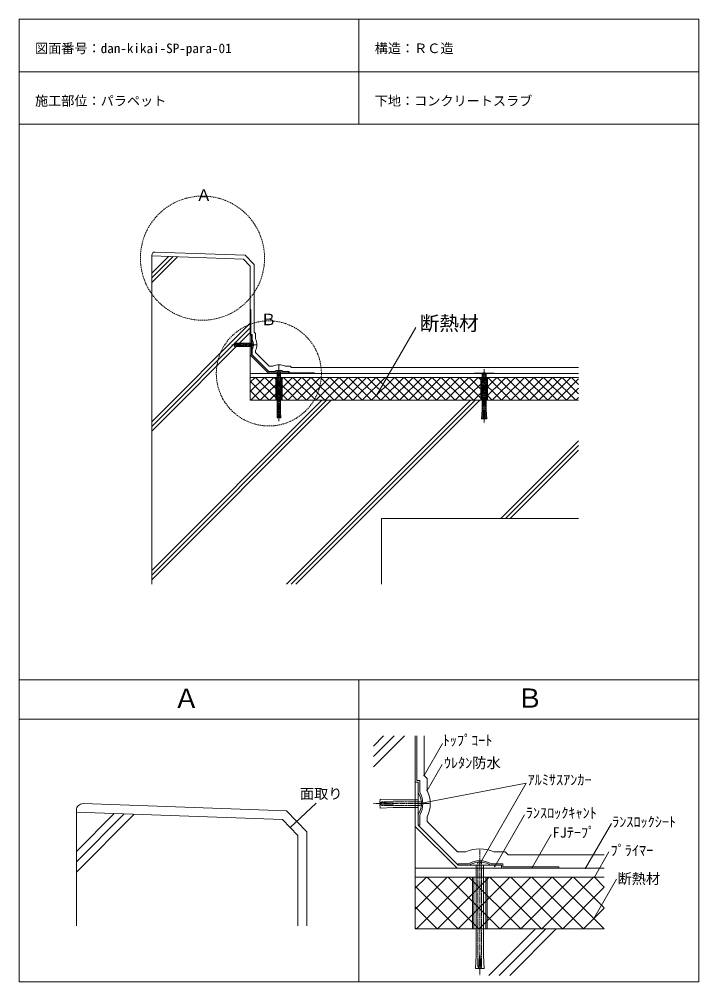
# Model space of a CAD drawing. Units: millimetres, scale not verified. Extents: x -517 to 518, y -673 to 792.
import ezdxf
from ezdxf.enums import TextEntityAlignment as Align

# ---------------------------------------------------------------- set-up
doc = ezdxf.new("R2010")
doc.units = ezdxf.units.MM
doc.header["$PDMODE"] = 32
doc.header["$PDSIZE"] = 0.8
for name, pattern in [('CHAIN2', [12, 9, -1, 1, -1]), ('DASHED1', [1.8, 1.2, -0.6]), ('DASHED2', [3, 2, -1])]:
    doc.linetypes.add(name, pattern=pattern)
doc.layers.add('0-0', color=1, linetype='Continuous', lineweight=13)
doc.styles.add('ＭＳ ゴシック', font='')
doc.styles.get('ＭＳ ゴシック').set_extended_font_data('MS Gothic')

msp = doc.modelspace()

# ---------------------------------------------------------------- linework, layer by layer
at = {"layer": '0-0', "color": 7}
for p, q in [((-516.864, 792.357), (-516.864, -673.469)), ((-516.864, 792.357), (517.853, 792.357)), ((0.494, 792.357), (0.494, 632.357)), ((517.853, 792.357), (517.853, -673.469)), ((-516.864, 712.357), (517.853, 712.357)), ((-516.864, 632.357), (517.853, 632.357)), ((-315.075, 431.992), (-315.075, -68.008)), ((-315.075, 431.992), (-175.494, 427.118)), ((-315.075, 405.541), (-289.516, 431.1)), ((-315.075, 398.47), (-282.684, 430.861)), ((-315.075, 391.399), (-275.851, 430.623)), ((-175.494, 427.118), (-165.075, 416.328)), ((-165.075, 211.992), (-165.075, 416.328)), ((-315.075, 179.267), (-165.075, 329.267)), ((27.173, 219.492), (86.931, 322.996)), ((-315.075, 172.196), (-165.075, 322.196)), ((-315.075, 165.125), (-165.075, 315.125)), ((-164.075, 312.277), (-162.075, 312.277)), ((-162.075, 304.44), (-162.075, 312.277)), ((-163.075, 282.105), (-162.075, 282.105)), ((-162.075, 282.105), (-162.075, 288.941)), ((-135.962, 254.992), (-135.962, 255.992)), ((-135.962, 255.992), (-129.126, 255.992)), ((-113.626, 255.992), (-105.79, 255.992)), ((-105.79, 253.992), (-105.79, 255.992)), ((-105.79, 253.992), (-67.962, 253.992)), ((-67.962, 253.992), (-67.962, 252.992)), ((-315.075, -61.149), (-41.933, 211.992)), ((-315.075, -54.078), (-49.004, 211.992)), ((-315.075, -47.007), (-56.075, 211.992)), ((-165.075, 211.992), (334.925, 211.992)), ((-109.801, -68.008), (170.199, 211.992)), ((-102.73, -68.008), (177.27, 211.992)), ((-95.659, -68.008), (184.341, 211.992)), ((216.473, 31.992), (334.925, 150.445)), ((223.544, 31.992), (334.925, 143.374)), ((230.615, 31.992), (334.925, 136.302)), ((34.925, 31.992), (334.925, 31.992)), ((34.925, 31.992), (34.925, -68.008)), ((-516.864, -213.469), (517.853, -213.469)), ((0.494, -213.469), (0.494, -673.469)), ((-516.864, -273.469), (517.853, -273.469)), ((22.5, -314.464), (37.965, -298.999)), ((22.5, -330.374), (53.875, -298.999)), ((22.5, -346.284), (69.785, -298.999)), ((86.145, -592.827), (86.145, -298.999)), ((88.395, -367.187), (88.395, -298.999)), ((99.645, -359.312), (127.805, -310.538)), ((104.145, -382.197), (127.041, -342.541)), ((88.395, -367.187), (92.895, -367.187)), ((92.895, -384.818), (92.895, -367.187)), ((93.188, -402.223), (255.12, -371.153)), ((184.297, -493.822), (255.12, -371.153)), ((-64.533, -401.581), (-104.127, -438.503)), ((-429.905, -415.397), (-115.85, -426.364)), ((-429.905, -415.397), (-429.905, -588.343)), ((-429.905, -474.912), (-372.398, -417.405)), ((-429.905, -490.821), (-357.025, -417.942)), ((-429.905, -506.731), (-341.652, -418.479)), ((92.895, -435.073), (92.895, -419.692)), ((207.179, -498.035), (252.702, -419.187)), ((-115.85, -426.364), (-92.405, -450.642)), ((90.645, -435.073), (92.895, -435.073)), ((345.387, -500.577), (384.755, -432.388)), ((-92.405, -588.343), (-92.405, -450.642)), ((264.308, -499.54), (293.221, -449.46)), ((358.887, -514.077), (380.952, -475.859)), ((151.649, -496.077), (151.649, -493.827)), ((151.649, -493.827), (167.03, -493.827)), ((201.904, -493.827), (219.535, -493.827)), ((219.535, -498.327), (219.535, -493.827)), ((219.535, -498.327), (304.649, -498.327)), ((304.649, -498.327), (304.649, -500.577)), ((358.263, -577.093), (392.852, -517.182)), ((86.145, -592.827), (373.997, -592.827)), ((198.221, -663.77), (269.164, -592.827)), ((214.131, -663.77), (285.074, -592.827)), ((230.041, -663.77), (300.984, -592.827)), ((-516.864, -673.469), (517.853, -673.469))]:
    msp.add_line(p, q, dxfattribs=at)
at = {"layer": '0-0', "color": 4}
for p, q in [((-315.075, 432.818), (-315.075, 431.992)), ((-309.9, 437.815), (-172.862, 433.03)), ((-172.862, 433.03), (-159.075, 418.752)), ((-159.075, 418.752), (-159.075, 315.777)), ((-157.075, 284.59), (-157.075, 287.776)), ((-111.819, 263.992), (-104.29, 263.992)), ((99.645, -298.999), (99.645, -359.312)), ((-419.556, -402.25), (-109.927, -413.063)), ((-429.905, -412.244), (-429.905, -415.397)), ((-109.927, -413.063), (-78.905, -445.187)), ((104.145, -429.481), (104.145, -422.313)), ((-78.905, -445.187), (-78.905, -588.343)), ((205.971, -475.827), (222.91, -475.827)), ((222.91, -475.827), (227.41, -480.327)), ((227.41, -480.327), (373.997, -480.327))]:
    msp.add_line(p, q, dxfattribs=at)
at = {"layer": '0-0', "color": 134}
for p, q in [((-165.075, 311.277), (-165.075, 281.277)), ((-163.075, 282.105), (-135.962, 254.992)), ((-135.962, 254.992), (-106.79, 254.992)), ((86.145, -369.437), (86.145, -436.937)), ((90.645, -435.073), (151.649, -496.077)), ((151.649, -496.077), (217.285, -496.077))]:
    msp.add_line(p, q, dxfattribs=at)
at = {"layer": '0-0', "linetype": 'CHAIN2'}
for p, q in [((-155.584, 296.691), (-193.361, 296.691)), ((-121.376, 265.547), (-121.376, 180.462)), ((191.199, 259.407), (191.199, 177.067)), ((107.498, -402.255), (22.5, -402.255)), ((184.467, -472.328), (184.467, -663.77))]:
    msp.add_line(p, q, dxfattribs=at)
at = {"layer": '0-0'}
for p, q in [((-189.075, 296.691), (-188.389, 297.376)), ((-189.075, 296.691), (-188.389, 296.005)), ((-189.037, 297.41), (-188.919, 299.654)), ((-180.075, 296.941), (-189.037, 297.41)), ((-180.075, 296.441), (-189.037, 295.971)), ((-188.919, 293.727), (-189.037, 295.971)), ((-180.075, 299.191), (-188.919, 299.654)), ((-180.075, 294.191), (-188.919, 293.727)), ((-180.075, 299.191), (-163.075, 299.191)), ((-180.075, 296.441), (-180.075, 296.941)), ((-180.075, 294.191), (-163.075, 294.191)), ((-163.075, 299.191), (-163.075, 304.191)), ((-163.075, 294.191), (-163.075, 289.191)), ((-161.075, 298.516), (-161.075, 294.866)), ((-113.876, 254.992), (-128.876, 254.992)), ((-123.876, 254.965), (-123.876, 254.992)), ((-123.876, 193.992), (-123.876, 254.992)), ((-123.201, 256.992), (-119.551, 256.992)), ((-118.876, 193.992), (-118.876, 254.992)), ((206.199, 253.242), (176.199, 253.242)), ((176.199, 253.242), (176.199, 252.992)), ((176.199, 252.992), (206.199, 252.992)), ((177.199, 252.992), (177.449, 252.742)), ((188.199, 251.598), (187.054, 252.742)), ((188.199, 221.598), (188.199, 251.598)), ((194.199, 251.598), (188.199, 251.598)), ((194.199, 251.598), (195.344, 252.742)), ((194.199, 251.598), (194.199, 197.731)), ((197.199, 253.242), (196.949, 253.492)), ((206.199, 253.242), (206.199, 252.992)), ((-125.376, 211.992), (-125.376, 246.992)), ((-117.376, 246.992), (-117.376, 211.992)), ((187.199, 211.992), (187.199, 246.992)), ((195.199, 246.992), (195.199, 211.992)), ((-123.876, 193.992), (-124.34, 185.148)), ((-121.626, 193.992), (-122.096, 185.03)), ((-121.126, 193.992), (-121.626, 193.992)), ((-121.126, 193.992), (-120.656, 185.03)), ((-118.876, 193.992), (-118.412, 185.148)), ((190.621, 190.992), (187.632, 191.254)), ((190.752, 192.492), (187.764, 192.754)), ((190.883, 193.992), (187.895, 194.254)), ((191.015, 195.492), (188.026, 195.754)), ((190.949, 194.742), (189.99, 183.784)), ((191.449, 194.742), (190.949, 194.742)), ((191.383, 195.492), (191.015, 195.492)), ((191.383, 195.492), (194.372, 195.754)), ((191.449, 194.742), (192.408, 183.784)), ((191.515, 193.992), (194.503, 194.254)), ((191.646, 192.492), (194.634, 192.754)), ((191.777, 190.992), (194.766, 191.254)), ((194.199, 197.731), (195.396, 184.046)), ((-122.096, 185.03), (-124.34, 185.148)), ((-121.376, 184.992), (-122.062, 185.678)), ((-121.376, 184.992), (-120.69, 185.678)), ((-118.412, 185.148), (-120.656, 185.03)), ((189.99, 183.784), (187.002, 184.046)), ((190.096, 184.992), (187.107, 185.254)), ((190.227, 186.492), (187.239, 186.754)), ((190.358, 187.992), (187.37, 188.254)), ((190.49, 189.492), (187.501, 189.754)), ((191.199, 183.492), (189.699, 186.09)), ((191.199, 183.492), (192.699, 186.09)), ((191.908, 189.492), (194.897, 189.754)), ((192.039, 187.992), (195.028, 188.254)), ((192.171, 186.492), (195.159, 186.754)), ((192.302, 184.992), (195.291, 185.254)), ((192.408, 183.784), (195.396, 184.046)), ((32.23, -400.636), (32.495, -395.587)), ((52.395, -396.63), (32.495, -395.587)), ((90.645, -396.63), (90.645, -385.38)), ((32.145, -402.255), (33.688, -400.712)), ((32.145, -402.255), (33.688, -403.798)), ((52.395, -401.693), (32.23, -400.636)), ((52.395, -402.818), (32.23, -403.875)), ((32.495, -408.923), (32.23, -403.875)), ((52.395, -407.88), (32.495, -408.923)), ((52.395, -396.63), (90.645, -396.63)), ((52.395, -402.818), (52.395, -401.693)), ((52.395, -407.88), (90.645, -407.88)), ((90.645, -407.88), (90.645, -419.13)), ((95.145, -398.149), (95.145, -406.361)), ((201.342, -496.077), (167.592, -496.077)), ((178.842, -496.138), (178.842, -496.077)), ((178.842, -633.327), (178.842, -496.077)), ((180.361, -491.577), (188.573, -491.577)), ((190.092, -633.327), (190.092, -496.077)), ((175.467, -592.827), (175.467, -514.077)), ((193.467, -514.077), (193.467, -592.827)), ((178.842, -633.327), (177.799, -653.227)), ((183.904, -633.327), (182.848, -653.492)), ((185.029, -633.327), (183.904, -633.327)), ((185.029, -633.327), (186.086, -653.492)), ((190.092, -633.327), (191.135, -653.227)), ((182.848, -653.492), (177.799, -653.227)), ((184.467, -653.577), (182.924, -652.034)), ((184.467, -653.577), (186.01, -652.034)), ((191.135, -653.227), (186.086, -653.492))]:
    msp.add_line(p, q, dxfattribs=at)
at = {"layer": '0-0', "linetype": 'DASHED1'}
for p, q in [((-188.389, 297.376), (-187.825, 297.941)), ((-188.389, 296.005), (-187.825, 295.441)), ((-161.075, 297.941), (-187.825, 297.941)), ((-161.075, 295.441), (-187.825, 295.441)), ((-122.626, 256.992), (-122.626, 186.242)), ((-120.126, 256.992), (-120.126, 186.242)), ((189.699, 253.492), (189.699, 186.09)), ((192.699, 253.492), (192.699, 186.09)), ((-122.062, 185.678), (-122.626, 186.242)), ((-120.69, 185.678), (-120.126, 186.242)), ((33.688, -400.712), (34.958, -399.443)), ((33.688, -403.798), (34.958, -405.068)), ((95.145, -399.443), (34.958, -399.443)), ((95.145, -405.068), (34.958, -405.068)), ((181.654, -491.577), (181.654, -650.764)), ((187.279, -491.577), (187.279, -650.764)), ((182.924, -652.034), (181.654, -650.764)), ((186.01, -652.034), (187.279, -650.764))]:
    msp.add_line(p, q, dxfattribs=at)
at = {"layer": '0-0', "color": 3}
for p, q in [((-165.075, 252.992), (334.925, 252.992)), ((86.145, -500.577), (373.997, -500.577))]:
    msp.add_line(p, q, dxfattribs=at)
at = {"layer": '0-0', "color": 6}
for p, q in [((-165.075, 239.466), (-157.548, 246.992)), ((-165.075, 225.323), (-143.406, 246.992)), ((-165.075, 246.992), (-165.075, 211.992)), ((334.925, 246.992), (-165.075, 246.992)), ((-165.075, 240.931), (-136.135, 211.992)), ((-164.264, 211.992), (-129.264, 246.992)), ((-156.993, 246.992), (-121.993, 211.992)), ((-150.121, 211.992), (-115.121, 246.992)), ((-142.851, 246.992), (-107.851, 211.992)), ((-135.979, 211.992), (-100.979, 246.992)), ((-128.709, 246.992), (-93.709, 211.992)), ((-121.837, 211.992), (-86.837, 246.992)), ((-114.567, 246.992), (-79.567, 211.992)), ((-107.695, 211.992), (-72.695, 246.992)), ((-100.425, 246.992), (-65.425, 211.992)), ((-93.553, 211.992), (-58.553, 246.992)), ((-86.283, 246.992), (-51.283, 211.992)), ((-79.411, 211.992), (-44.411, 246.992)), ((-72.14, 246.992), (-37.14, 211.992)), ((-65.269, 211.992), (-30.269, 246.992)), ((-57.998, 246.992), (-22.998, 211.992)), ((-51.126, 211.992), (-16.126, 246.992)), ((-43.856, 246.992), (-8.856, 211.992)), ((-36.984, 211.992), (-1.984, 246.992)), ((-29.714, 246.992), (5.286, 211.992)), ((-22.842, 211.992), (12.158, 246.992)), ((-15.572, 246.992), (19.428, 211.992)), ((-8.7, 211.992), (26.3, 246.992)), ((-1.43, 246.992), (33.57, 211.992)), ((5.442, 211.992), (40.442, 246.992)), ((12.712, 246.992), (47.712, 211.992)), ((19.584, 211.992), (54.584, 246.992)), ((26.854, 246.992), (61.854, 211.992)), ((33.726, 211.992), (68.726, 246.992)), ((40.997, 246.992), (75.997, 211.992)), ((47.868, 211.992), (82.868, 246.992)), ((55.139, 246.992), (90.139, 211.992)), ((62.011, 211.992), (97.011, 246.992)), ((69.281, 246.992), (104.281, 211.992)), ((76.153, 211.992), (111.153, 246.992)), ((83.423, 246.992), (118.423, 211.992)), ((90.295, 211.992), (125.295, 246.992)), ((97.565, 246.992), (132.565, 211.992)), ((104.437, 211.992), (139.437, 246.992)), ((111.707, 246.992), (146.707, 211.992)), ((118.579, 211.992), (153.579, 246.992)), ((125.849, 246.992), (160.849, 211.992)), ((132.721, 211.992), (167.721, 246.992)), ((139.992, 246.992), (174.992, 211.992)), ((146.863, 211.992), (181.863, 246.992)), ((154.134, 246.992), (189.134, 211.992)), ((161.006, 211.992), (196.006, 246.992)), ((168.276, 246.992), (203.276, 211.992)), ((175.148, 211.992), (210.148, 246.992)), ((182.418, 246.992), (217.418, 211.992)), ((189.29, 211.992), (224.29, 246.992)), ((196.56, 246.992), (231.56, 211.992)), ((203.432, 211.992), (238.432, 246.992)), ((210.702, 246.992), (245.702, 211.992)), ((217.574, 211.992), (252.574, 246.992)), ((224.844, 246.992), (259.844, 211.992)), ((231.716, 211.992), (266.716, 246.992)), ((238.987, 246.992), (273.987, 211.992)), ((245.858, 211.992), (280.858, 246.992)), ((253.129, 246.992), (288.129, 211.992)), ((260.001, 211.992), (295.001, 246.992)), ((267.271, 246.992), (302.271, 211.992)), ((274.143, 211.992), (309.143, 246.992)), ((281.413, 246.992), (316.413, 211.992)), ((288.285, 211.992), (323.285, 246.992)), ((295.555, 246.992), (330.555, 211.992)), ((302.427, 211.992), (334.925, 244.491)), ((309.697, 246.992), (334.925, 221.764)), ((323.839, 246.992), (334.925, 235.906)), ((-165.075, 226.789), (-150.278, 211.992)), ((316.569, 211.992), (334.925, 230.349)), ((-165.075, 212.647), (-164.42, 211.992)), ((330.711, 211.992), (334.925, 216.207)), ((86.145, -531.012), (103.08, -514.077)), ((86.145, -562.832), (134.9, -514.077)), ((86.145, -514.077), (86.145, -592.827)), ((373.997, -514.077), (86.145, -514.077)), ((87.97, -592.827), (166.72, -514.077)), ((104.328, -514.077), (183.078, -592.827)), ((119.79, -592.827), (198.54, -514.077)), ((136.148, -514.077), (214.898, -592.827)), ((151.61, -592.827), (230.36, -514.077)), ((167.968, -514.077), (246.718, -592.827)), ((183.429, -592.827), (262.179, -514.077)), ((199.788, -514.077), (278.538, -592.827)), ((215.249, -592.827), (293.999, -514.077)), ((231.607, -514.077), (310.357, -592.827)), ((247.069, -592.827), (325.819, -514.077)), ((263.427, -514.077), (342.177, -592.827)), ((278.889, -592.827), (357.639, -514.077)), ((295.247, -514.077), (373.997, -592.827)), ((327.067, -514.077), (373.997, -561.007)), ((358.887, -514.077), (373.997, -529.187)), ((86.145, -527.714), (151.258, -592.827)), ((310.709, -592.827), (373.997, -529.539)), ((86.145, -559.534), (119.439, -592.827)), ((342.528, -592.827), (373.997, -561.358)), ((86.145, -591.354), (87.619, -592.827)), ((86.145, -592.827), (373.997, -592.827))]:
    msp.add_line(p, q, dxfattribs=at)
at = {"layer": '0-0', "color": 7}
msp.add_lwpolyline([(-164.075, 312.277), (-164.075, 350.105), (-165.075, 350.105)], dxfattribs=at)
at = {"layer": '0-0', "color": 134}
for points in [[(-165.075, 311.277), (-163.075, 311.277), (-163.075, 282.105)], [(-165.075, 281.277), (-136.79, 252.992), (-106.79, 252.992), (-106.79, 254.992)], [(86.145, -369.437), (90.645, -369.437), (90.645, -435.073)], [(86.145, -436.937), (149.785, -500.577), (217.285, -500.577), (217.285, -496.077)]]:
    msp.add_lwpolyline(points, dxfattribs=at)
at = {"layer": '0-0', "color": 4}
for points in [[(-157.075, 305.605), (-157.075, 313.777), (-159.075, 315.777)], [(-157.075, 284.59), (-136.477, 263.992), (-130.933, 263.992)], [(-104.29, 263.992), (-102.29, 261.992), (334.925, 261.992)], [(104.145, -382.197), (104.145, -363.812), (99.645, -359.312)], [(104.145, -429.481), (150.491, -475.827), (162.963, -475.827)]]:
    msp.add_lwpolyline(points, dxfattribs=at)
at = {"layer": '0-0'}
for points in [[(205.199, 252.992), (204.949, 252.742), (177.449, 252.742)], [(185.199, 253.242), (185.449, 253.492), (196.949, 253.492)], [(188.199, 221.598), (188.199, 197.731), (187.002, 184.046)]]:
    msp.add_lwpolyline(points, dxfattribs=at)
for points in [[(-116.376, 211.992), (-126.376, 211.992), (-126.376, 246.992), (-116.376, 246.992)], [(196.199, 211.992), (186.199, 211.992), (186.199, 246.992), (196.199, 246.992)], [(195.717, -592.827), (173.217, -592.827), (173.217, -514.077), (195.717, -514.077)]]:
    msp.add_lwpolyline(points, close=True, dxfattribs=at)
at = {"layer": '0-0', "linetype": 'DASHED2'}
for centre, radius in [((-237.836, 428.546), 94.513), ((-136.79, 252.992), 80)]:
    msp.add_circle(centre, radius, dxfattribs=at)
at = {"layer": '0-0', "color": 4}
for centre, radius in [((-310.075, 432.818), 5), ((-419.905, -412.244), 10)]:
    msp.add_arc(centre, radius, 88, 180, dxfattribs=at)
at = {"layer": '0-0'}
for centre, major_axis, ratio, start_param, end_param in [((-189.075, 296.691), (-28.121, 0), 0.7, 3.23442854, 3.53247602), ((-189.075, 296.691), (-28.121, 0), 0.7, 2.75070929, 3.04875677), ((-163.075, 304.191), (0, 7.42), 0.5, 3.71090584, 3.76576118), ((-163.075, 289.191), (0, 7.42), 0.5, 5.65901678, 5.71387212), ((-161.075, 296.691), (0, 2), 0.125, 3.88027527, 5.54450269), ((-121.376, 228.992), (0, -28.121), 0.7, 3.23442854, 3.53247602), ((-121.376, 256.992), (-2, 0), 0.125, 3.88027527, 5.54450269), ((-128.876, 254.992), (-7.42, 0), 0.5, 3.71090584, 3.76576118), ((-113.876, 254.992), (-7.42, 0), 0.5, 5.65901678, 5.71387212), ((-121.376, 228.992), (0, -28.121), 0.7, 2.75793057, 3.04875677), ((-121.376, 228.992), (0, -28.121), 0.7, 2.75070929, 2.75793057), ((191.199, 253.598), (-2.25, 0), 0.222222, 3.6087696, 5.81600836), ((183.699, 251.598), (-7.17, 0), 0.482567, 3.72102772, 3.84010414), ((198.699, 251.598), (-7.17, 0), 0.482567, 5.58467382, 5.70375024), ((32.145, -402.255), (-63.272, 0), 0.7, 3.23442854, 3.53247602), ((32.145, -402.255), (-63.272, 0), 0.7, 2.75070929, 3.04875677), ((90.645, -385.38), (0, 16.696), 0.5, 3.71090584, 3.76576118), ((90.645, -419.13), (0, 16.696), 0.5, 5.65901678, 5.71387212), ((95.145, -402.255), (0, 4.5), 0.125, 3.88027527, 5.54450269), ((184.467, -554.577), (0, -63.272), 0.7, 3.23442854, 3.53247602), ((184.467, -491.577), (-4.5, 0), 0.125, 3.88027527, 5.54450269), ((167.592, -496.077), (-16.696, 0), 0.5, 3.71090584, 3.76576118), ((201.342, -496.077), (-16.696, 0), 0.5, 5.65901678, 5.71387212), ((184.467, -554.577), (0, -63.272), 0.7, 2.75793057, 3.04875677), ((184.467, -554.577), (0, -63.272), 0.7, 2.75070929, 2.75793057)]:
    msp.add_ellipse(centre, major_axis=major_axis, ratio=ratio, start_param=start_param, end_param=end_param, dxfattribs=at)
at = {"layer": '0-0', "color": 7}
for centre, major_axis in [((-189.075, 296.691), (-29.121, 0)), ((-121.376, 228.992), (0, -29.121)), ((32.145, -402.255), (-65.522, 0)), ((184.467, -554.577), (0, -65.522))]:
    msp.add_ellipse(centre, major_axis=major_axis, ratio=0.710302, start_param=2.75756449, end_param=3.52562082, dxfattribs=at)
at = {"layer": '0-0', "color": 4}
for centre, major_axis, ratio, start_param, end_param in [((-189.075, 296.691), (-34.121, 0), 0.752753, 2.7871391, 3.49604621), ((-121.376, 228.992), (0, -37.121), 0.772735, 2.80190909, 3.48127621), ((32.145, -402.255), (-76.772, 0), 0.752753, 2.7871391, 3.49604621), ((184.467, -554.577), (0, -83.522), 0.772735, 2.80190909, 3.48127621)]:
    msp.add_ellipse(centre, major_axis=major_axis, ratio=ratio, start_param=start_param, end_param=end_param, dxfattribs=at)
at = {"layer": '0-0', "color": 7}
for p in [(27.173, 219.492), (99.645, -359.312), (104.145, -382.197), (93.188, -402.223), (-104.127, -438.503), (184.297, -493.822), (207.179, -498.035), (264.308, -499.54), (345.387, -500.577), (358.887, -514.077), (358.263, -577.093)]:
    msp.add_point(p, dxfattribs=at)

# ---------------------------------------------------------------- texts
at = {"layer": '0-0', "color": 7, "style": 'ＭＳ ゴシック'}
for s, height, p in [('図面番号：dan-kikai-SP-para-01', 14.66, (-492.864, 736.357)), ('構造：ＲＣ造', 14.66, (24.494, 736.357)), ('施工部位：パラペット', 14.66, (-492.864, 656.357)), ('下地：コンクリートスラブ', 14.66, (24.494, 656.357)), ('Ａ', 17.6, (-247.742, 510.485)), ('Ｂ', 17.6, (-149.185, 321.071)), ('断熱材', 21.99, (92.854, 311.713)), ('Ａ', 29.33, (-282.268, -265.32)), ('Ｂ', 29.33, (240.689, -264.973)), ('ﾄｯﾌﾟｺｰﾄ', 15.85, (128.042, -318.493)), ('ｳﾚﾀﾝ防水', 15.85, (129.803, -352.824)), ('ｱﾙﾐｻｽｱﾝｶｰ', 15.85, (257.291, -378.598)), ('面取り', 15.85, (-89.521, -399.781)), ('ﾗﾝｽﾛｯｸｷｬﾝﾄ', 15.85, (254.535, -429.041)), ('ﾗﾝｽﾛｯｸｼｰﾄ', 15.85, (385.991, -442.561)), ('FJﾃｰﾌﾟ', 15.85, (295.36, -458.843)), ('ﾌﾟﾗｲﾏｰ', 15.85, (383.624, -486.112)), ('断熱材', 15.85, (394.153, -529.07))]:
    msp.add_text(s, height=height, dxfattribs=at).set_placement(p, align=Align.BOTTOM_LEFT)

doc.saveas('drawing.dxf')
